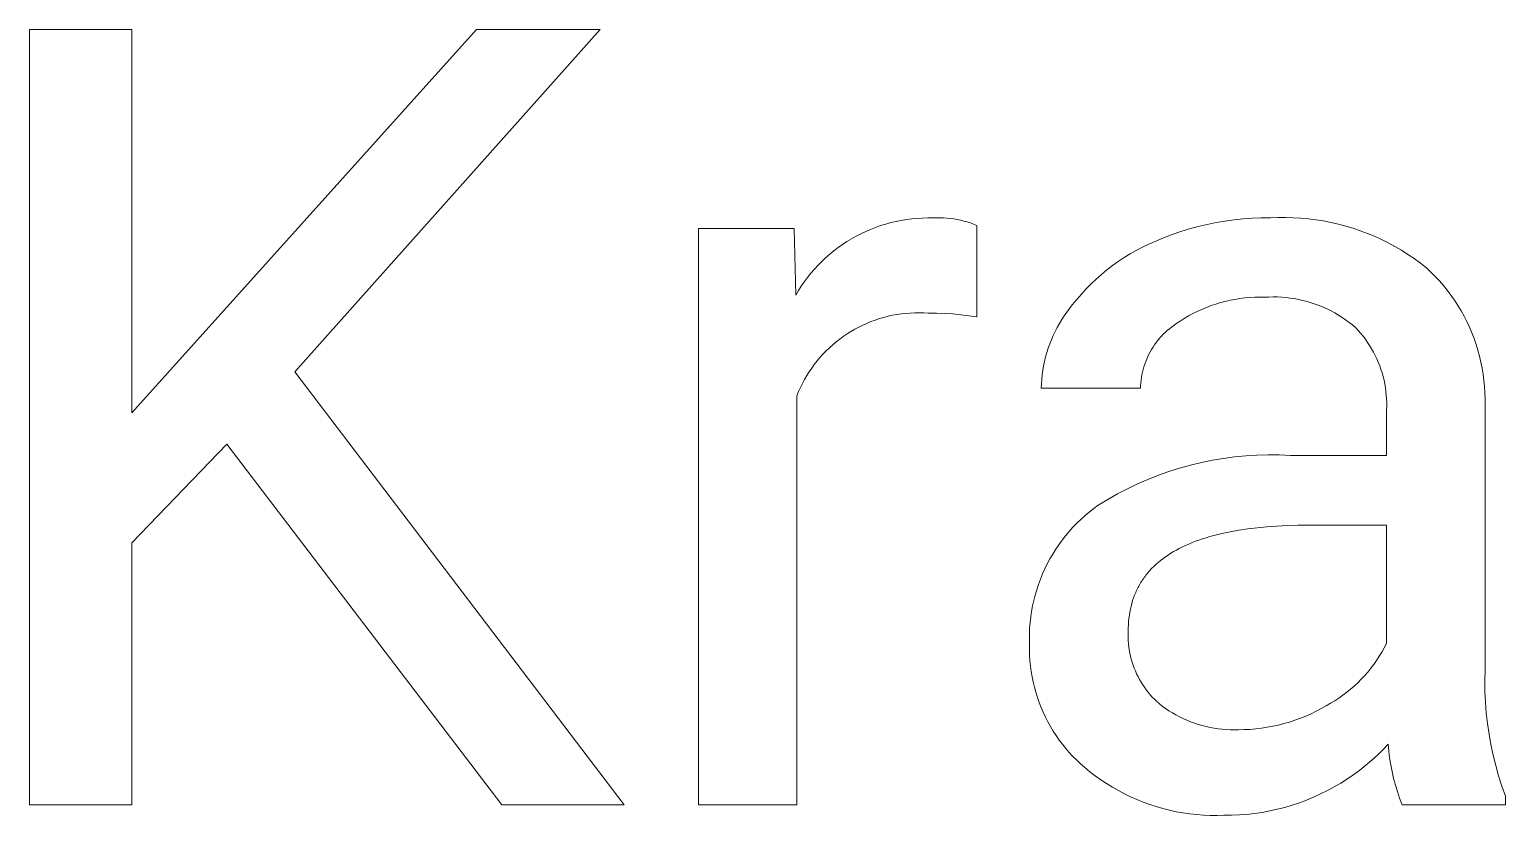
# Model space of a CAD drawing. Header units: millimetres. Extents: x -644 to 2279, y -276 to 1766.
# Drawn here: x 1738.2 to 1790.8, y -45.3 to -17.3 of the extents above; entities that cross this region are included whole.
import ezdxf

# ---------------------------------------------------------------- set-up
doc = ezdxf.new("R2010")
doc.units = ezdxf.units.MM
doc.header["$MEASUREMENT"] = 0
doc.layers.add('Domyślny', color=7, linetype='Continuous', true_color=0x000000)

msp = doc.modelspace()

# ---------------------------------------------------------------- linework, layer by layer
at = {"layer": 'Domyślny', "color": 18, "lineweight": 15, "true_color": 0x000000}
for p, q in [((1738.181, -44.948), (1738.181, -17.278)), ((1738.181, -17.278), (1741.831, -17.278)), ((1741.831, -17.278), (1741.831, -30.962)), ((1741.831, -30.962), (1754.134, -17.278)), ((1758.543, -17.278), (1747.651, -29.492)), ((1754.134, -17.278), (1758.543, -17.278)), ((1768.55, -24.279), (1768.732, -24.223)), ((1768.732, -24.223), (1768.916, -24.172)), ((1768.916, -24.172), (1769.101, -24.128)), ((1769.101, -24.128), (1769.288, -24.091)), ((1769.288, -24.091), (1769.476, -24.06)), ((1769.476, -24.06), (1769.665, -24.036)), ((1769.665, -24.036), (1769.855, -24.018)), ((1769.855, -24.018), (1770.045, -24.007)), ((1770.045, -24.007), (1770.236, -24.003)), ((1770.236, -24.003), (1770.427, -24.005)), ((1770.427, -24.005), (1770.549, -24.001)), ((1770.549, -24.001), (1770.671, -24)), ((1770.671, -24), (1770.794, -24.004)), ((1770.794, -24.004), (1770.916, -24.012)), ((1770.916, -24.012), (1771.038, -24.024)), ((1771.038, -24.024), (1771.159, -24.041)), ((1771.159, -24.041), (1771.28, -24.061)), ((1771.28, -24.061), (1771.4, -24.086)), ((1771.4, -24.086), (1771.519, -24.114)), ((1771.519, -24.114), (1771.637, -24.147)), ((1771.637, -24.147), (1771.754, -24.183)), ((1771.754, -24.183), (1771.87, -24.223)), ((1771.87, -24.223), (1771.984, -24.268)), ((1780.2, -24.237), (1780.518, -24.172)), ((1780.518, -24.172), (1780.838, -24.117)), ((1780.838, -24.117), (1781.16, -24.073)), ((1781.16, -24.073), (1781.483, -24.04)), ((1781.483, -24.04), (1781.807, -24.017)), ((1781.807, -24.017), (1782.132, -24.004)), ((1782.132, -24.004), (1782.457, -24.002)), ((1782.457, -24.002), (1782.728, -23.99)), ((1782.728, -23.99), (1783, -23.988)), ((1783, -23.988), (1783.272, -23.994)), ((1783.272, -23.994), (1783.543, -24.01)), ((1783.543, -24.01), (1783.814, -24.035)), ((1783.814, -24.035), (1784.084, -24.068)), ((1784.084, -24.068), (1784.352, -24.111)), ((1784.352, -24.111), (1784.619, -24.163)), ((1784.619, -24.163), (1784.884, -24.224)), ((1784.884, -24.224), (1785.146, -24.294)), ((1762.046, -44.95), (1762.046, -24.385)), ((1762.046, -24.385), (1765.463, -24.385)), ((1765.463, -24.385), (1765.521, -26.759)), ((1767.346, -24.849), (1767.509, -24.75)), ((1767.509, -24.75), (1767.676, -24.656)), ((1767.676, -24.656), (1767.845, -24.569)), ((1767.845, -24.569), (1768.017, -24.487)), ((1768.017, -24.487), (1768.192, -24.412)), ((1768.192, -24.412), (1768.37, -24.342)), ((1768.37, -24.342), (1768.55, -24.279)), ((1771.984, -24.268), (1771.984, -27.538)), ((1778.349, -24.839), (1778.649, -24.714)), ((1778.649, -24.714), (1778.953, -24.598)), ((1778.953, -24.598), (1779.26, -24.493)), ((1779.26, -24.493), (1779.57, -24.397)), ((1779.57, -24.397), (1779.884, -24.312)), ((1779.884, -24.312), (1780.2, -24.237)), ((1785.146, -24.294), (1785.407, -24.372)), ((1785.407, -24.372), (1785.664, -24.459)), ((1785.664, -24.459), (1785.919, -24.555)), ((1785.919, -24.555), (1786.17, -24.659)), ((1786.17, -24.659), (1786.417, -24.772)), ((1766.733, -25.3), (1766.88, -25.179)), ((1766.88, -25.179), (1767.032, -25.064)), ((1767.032, -25.064), (1767.187, -24.953)), ((1767.187, -24.953), (1767.346, -24.849)), ((1777.452, -25.29), (1777.67, -25.166)), ((1777.67, -25.166), (1777.893, -25.049)), ((1777.893, -25.049), (1778.119, -24.94)), ((1778.119, -24.94), (1778.349, -24.839)), ((1786.417, -24.772), (1786.661, -24.893)), ((1786.661, -24.893), (1786.9, -25.022)), ((1786.9, -25.022), (1787.135, -25.159)), ((1787.135, -25.159), (1787.365, -25.304)), ((1766.187, -25.832), (1766.317, -25.692)), ((1766.317, -25.692), (1766.451, -25.556)), ((1766.451, -25.556), (1766.589, -25.426)), ((1766.589, -25.426), (1766.733, -25.3)), ((1776.624, -25.859), (1776.823, -25.706)), ((1776.823, -25.706), (1777.028, -25.56)), ((1777.028, -25.56), (1777.237, -25.421)), ((1777.237, -25.421), (1777.452, -25.29)), ((1787.365, -25.304), (1787.59, -25.456)), ((1787.59, -25.456), (1787.81, -25.616)), ((1787.81, -25.616), (1788.024, -25.783)), ((1788.024, -25.783), (1788.184, -25.934)), ((1765.721, -26.435), (1765.83, -26.278)), ((1765.83, -26.278), (1765.944, -26.125)), ((1765.944, -26.125), (1766.063, -25.977)), ((1766.063, -25.977), (1766.187, -25.832)), ((1776.059, -26.357), (1776.241, -26.185)), ((1776.241, -26.185), (1776.43, -26.018)), ((1776.43, -26.018), (1776.624, -25.859)), ((1788.184, -25.934), (1788.339, -26.089)), ((1788.339, -26.089), (1788.488, -26.25)), ((1788.488, -26.25), (1788.632, -26.416)), ((1765.521, -26.759), (1765.618, -26.595)), ((1765.618, -26.595), (1765.721, -26.435)), ((1775.548, -26.911), (1775.712, -26.721)), ((1775.712, -26.721), (1775.882, -26.536)), ((1775.882, -26.536), (1776.059, -26.357)), ((1781.722, -26.844), (1781.545, -26.86)), ((1781.898, -26.835), (1781.722, -26.844)), ((1782.075, -26.832), (1781.898, -26.835)), ((1782.252, -26.834), (1782.075, -26.832)), ((1782.405, -26.826), (1782.252, -26.834)), ((1782.558, -26.822), (1782.405, -26.826)), ((1782.711, -26.824), (1782.558, -26.822)), ((1782.864, -26.832), (1782.711, -26.824)), ((1783.016, -26.844), (1782.864, -26.832)), ((1783.168, -26.862), (1783.016, -26.844)), ((1788.632, -26.416), (1788.77, -26.587)), ((1788.77, -26.587), (1788.902, -26.763)), ((1788.902, -26.763), (1789.028, -26.943)), ((1775.1, -27.496), (1775.193, -27.363)), ((1775.193, -27.363), (1775.289, -27.233)), ((1775.289, -27.233), (1775.39, -27.107)), ((1775.39, -27.107), (1775.548, -26.911)), ((1779.85, -27.34), (1779.692, -27.419)), ((1780.011, -27.266), (1779.85, -27.34)), ((1780.175, -27.198), (1780.011, -27.266)), ((1780.34, -27.135), (1780.175, -27.198)), ((1780.508, -27.078), (1780.34, -27.135)), ((1780.677, -27.027), (1780.508, -27.078)), ((1780.848, -26.982), (1780.677, -27.027)), ((1781.021, -26.942), (1780.848, -26.982)), ((1781.195, -26.909), (1781.021, -26.942)), ((1781.37, -26.881), (1781.195, -26.909)), ((1781.545, -26.86), (1781.37, -26.881)), ((1783.32, -26.885), (1783.168, -26.862)), ((1783.47, -26.913), (1783.32, -26.885)), ((1783.62, -26.947), (1783.47, -26.913)), ((1783.768, -26.985), (1783.62, -26.947)), ((1783.914, -27.029), (1783.768, -26.985)), ((1784.06, -27.077), (1783.914, -27.029)), ((1784.203, -27.131), (1784.06, -27.077)), ((1784.344, -27.19), (1784.203, -27.131)), ((1784.484, -27.253), (1784.344, -27.19)), ((1784.621, -27.321), (1784.484, -27.253)), ((1784.755, -27.394), (1784.621, -27.321)), ((1789.028, -26.943), (1789.147, -27.127)), ((1789.147, -27.127), (1789.261, -27.315)), ((1789.261, -27.315), (1789.367, -27.507)), ((1767.767, -27.903), (1767.626, -27.979)), ((1767.911, -27.832), (1767.767, -27.903)), ((1768.057, -27.766), (1767.911, -27.832)), ((1768.206, -27.705), (1768.057, -27.766)), ((1768.356, -27.65), (1768.206, -27.705)), ((1768.508, -27.599), (1768.356, -27.65)), ((1768.662, -27.554), (1768.508, -27.599)), ((1768.818, -27.514), (1768.662, -27.554)), ((1768.974, -27.48), (1768.818, -27.514)), ((1769.132, -27.451), (1768.974, -27.48)), ((1769.291, -27.427), (1769.132, -27.451)), ((1769.45, -27.409), (1769.291, -27.427)), ((1769.61, -27.397), (1769.45, -27.409)), ((1769.77, -27.39), (1769.61, -27.397)), ((1769.931, -27.388), (1769.77, -27.39)), ((1770.091, -27.392), (1769.931, -27.388)), ((1770.251, -27.402), (1770.091, -27.392)), ((1770.541, -27.403), (1770.251, -27.402)), ((1770.831, -27.412), (1770.541, -27.403)), ((1771.121, -27.431), (1770.831, -27.412)), ((1771.409, -27.458), (1771.121, -27.431)), ((1771.697, -27.494), (1771.409, -27.458)), ((1771.984, -27.538), (1771.697, -27.494)), ((1774.776, -28.056), (1774.85, -27.912)), ((1774.85, -27.912), (1774.929, -27.771)), ((1774.929, -27.771), (1775.012, -27.632)), ((1775.012, -27.632), (1775.1, -27.496)), ((1778.93, -27.901), (1778.853, -27.961)), ((1779.008, -27.843), (1778.93, -27.901)), ((1779.089, -27.788), (1779.008, -27.843)), ((1779.235, -27.688), (1779.089, -27.788)), ((1779.384, -27.593), (1779.235, -27.688)), ((1779.537, -27.503), (1779.384, -27.593)), ((1779.692, -27.419), (1779.537, -27.503)), ((1784.887, -27.472), (1784.755, -27.394)), ((1785.016, -27.554), (1784.887, -27.472)), ((1785.143, -27.64), (1785.016, -27.554)), ((1785.266, -27.731), (1785.143, -27.64)), ((1785.386, -27.825), (1785.266, -27.731)), ((1785.503, -27.924), (1785.386, -27.825)), ((1789.367, -27.507), (1789.467, -27.703)), ((1789.467, -27.703), (1789.561, -27.902)), ((1789.561, -27.902), (1789.647, -28.104)), ((1766.963, -28.428), (1766.84, -28.532)), ((1767.089, -28.329), (1766.963, -28.428)), ((1767.218, -28.235), (1767.089, -28.329)), ((1767.351, -28.145), (1767.218, -28.235)), ((1767.487, -28.06), (1767.351, -28.145)), ((1767.626, -27.979), (1767.487, -28.06)), ((1774.584, -28.502), (1774.643, -28.352)), ((1774.643, -28.352), (1774.707, -28.203)), ((1774.707, -28.203), (1774.776, -28.056)), ((1778.443, -28.376), (1778.383, -28.453)), ((1778.505, -28.301), (1778.443, -28.376)), ((1778.57, -28.228), (1778.505, -28.301)), ((1778.637, -28.158), (1778.57, -28.228)), ((1778.707, -28.09), (1778.637, -28.158)), ((1778.779, -28.024), (1778.707, -28.09)), ((1778.853, -27.961), (1778.779, -28.024)), ((1785.595, -28.023), (1785.503, -27.924)), ((1785.683, -28.124), (1785.595, -28.023)), ((1785.768, -28.229), (1785.683, -28.124)), ((1785.849, -28.336), (1785.768, -28.229)), ((1785.926, -28.446), (1785.849, -28.336)), ((1789.647, -28.104), (1789.726, -28.309)), ((1789.726, -28.309), (1789.798, -28.516)), ((1766.494, -28.866), (1766.386, -28.985)), ((1766.605, -28.751), (1766.494, -28.866)), ((1766.721, -28.639), (1766.605, -28.751)), ((1766.84, -28.532), (1766.721, -28.639)), ((1774.399, -29.123), (1774.438, -28.965)), ((1774.438, -28.965), (1774.481, -28.809)), ((1774.481, -28.809), (1774.53, -28.655)), ((1774.53, -28.655), (1774.584, -28.502)), ((1778.084, -28.954), (1778.044, -29.043)), ((1778.126, -28.866), (1778.084, -28.954)), ((1778.172, -28.78), (1778.126, -28.866)), ((1778.22, -28.695), (1778.172, -28.78)), ((1778.272, -28.613), (1778.22, -28.695)), ((1778.326, -28.532), (1778.272, -28.613)), ((1778.383, -28.453), (1778.326, -28.532)), ((1786, -28.558), (1785.926, -28.446)), ((1786.07, -28.673), (1786, -28.558)), ((1786.136, -28.79), (1786.07, -28.673)), ((1786.198, -28.91), (1786.136, -28.79)), ((1786.255, -29.031), (1786.198, -28.91)), ((1789.798, -28.516), (1789.864, -28.726)), ((1789.864, -28.726), (1789.921, -28.938)), ((1789.921, -28.938), (1789.972, -29.152)), ((1747.651, -29.492), (1759.399, -44.948)), ((1766.09, -29.364), (1766, -29.496)), ((1766.184, -29.234), (1766.09, -29.364)), ((1766.283, -29.108), (1766.184, -29.234)), ((1766.386, -28.985), (1766.283, -29.108)), ((1774.316, -29.601), (1774.338, -29.441)), ((1774.338, -29.441), (1774.366, -29.281)), ((1774.366, -29.281), (1774.399, -29.123)), ((1777.918, -29.411), (1777.895, -29.506)), ((1777.945, -29.318), (1777.918, -29.411)), ((1777.975, -29.225), (1777.945, -29.318)), ((1778.008, -29.133), (1777.975, -29.225)), ((1778.044, -29.043), (1778.008, -29.133)), ((1786.309, -29.155), (1786.255, -29.031)), ((1786.358, -29.28), (1786.309, -29.155)), ((1786.403, -29.407), (1786.358, -29.28)), ((1786.444, -29.535), (1786.403, -29.407)), ((1789.972, -29.152), (1790.015, -29.367)), ((1790.015, -29.367), (1790.051, -29.584)), ((1765.758, -29.912), (1765.687, -30.056)), ((1765.834, -29.771), (1765.758, -29.912)), ((1765.914, -29.632), (1765.834, -29.771)), ((1766, -29.496), (1765.914, -29.632)), ((1774.281, -30.085), (1774.287, -29.923)), ((1774.287, -29.923), (1774.299, -29.762)), ((1774.299, -29.762), (1774.316, -29.601)), ((1777.827, -29.988), (1777.824, -30.085)), ((1777.834, -29.891), (1777.827, -29.988)), ((1777.844, -29.794), (1777.834, -29.891)), ((1777.858, -29.697), (1777.844, -29.794)), ((1777.874, -29.601), (1777.858, -29.697)), ((1777.895, -29.506), (1777.874, -29.601)), ((1786.48, -29.664), (1786.444, -29.535)), ((1786.512, -29.795), (1786.48, -29.664)), ((1786.539, -29.927), (1786.512, -29.795)), ((1786.562, -30.059), (1786.539, -29.927)), ((1790.051, -29.584), (1790.079, -29.802)), ((1790.079, -29.802), (1790.1, -30.02)), ((1765.621, -30.202), (1765.56, -30.351)), ((1765.56, -30.351), (1765.56, -44.95)), ((1765.687, -30.056), (1765.621, -30.202)), ((1777.824, -30.085), (1774.281, -30.085)), ((1786.58, -30.193), (1786.562, -30.059)), ((1786.594, -30.326), (1786.58, -30.193)), ((1786.603, -30.46), (1786.594, -30.326)), ((1786.607, -30.595), (1786.603, -30.46)), ((1790.1, -30.02), (1790.113, -30.24)), ((1790.113, -30.24), (1790.118, -30.459)), ((1790.118, -30.459), (1790.116, -30.679)), ((1786.603, -30.864), (1786.607, -30.729)), ((1786.603, -32.479), (1786.603, -30.864)), ((1786.607, -30.729), (1786.607, -30.595)), ((1790.116, -30.679), (1790.116, -40.139)), ((1745.218, -32.081), (1741.831, -35.595)), ((1755.029, -44.948), (1745.218, -32.081)), ((1780.387, -32.653), (1780.781, -32.587)), ((1780.781, -32.587), (1781.178, -32.534)), ((1781.178, -32.534), (1781.577, -32.495)), ((1781.577, -32.495), (1781.976, -32.471)), ((1781.976, -32.471), (1782.376, -32.46)), ((1782.376, -32.46), (1782.777, -32.463)), ((1782.777, -32.463), (1783.177, -32.479)), ((1783.177, -32.479), (1786.603, -32.479)), ((1778.46, -33.189), (1778.838, -33.055)), ((1778.838, -33.055), (1779.219, -32.935)), ((1779.219, -32.935), (1779.605, -32.827)), ((1779.605, -32.827), (1779.994, -32.734)), ((1779.994, -32.734), (1780.387, -32.653)), ((1777.005, -33.854), (1777.36, -33.669)), ((1777.36, -33.669), (1777.721, -33.496)), ((1777.721, -33.496), (1778.088, -33.336)), ((1778.088, -33.336), (1778.46, -33.189)), ((1776.315, -34.261), (1776.656, -34.051)), ((1776.656, -34.051), (1777.005, -33.854)), ((1775.696, -34.764), (1775.844, -34.63)), ((1775.844, -34.63), (1775.997, -34.502)), ((1775.997, -34.502), (1776.154, -34.378)), ((1776.154, -34.378), (1776.315, -34.261)), ((1775.152, -35.348), (1775.28, -35.195)), ((1775.28, -35.195), (1775.414, -35.047)), ((1775.414, -35.047), (1775.552, -34.903)), ((1775.552, -34.903), (1775.696, -34.764)), ((1780.723, -35.269), (1780.439, -35.34)), ((1781.02, -35.207), (1780.723, -35.269)), ((1781.329, -35.152), (1781.02, -35.207)), ((1781.651, -35.104), (1781.329, -35.152)), ((1781.985, -35.063), (1781.651, -35.104)), ((1782.333, -35.03), (1781.985, -35.063)), ((1782.693, -35.004), (1782.333, -35.03)), ((1783.065, -34.986), (1782.693, -35.004)), ((1783.45, -34.975), (1783.065, -34.986)), ((1783.848, -34.971), (1783.45, -34.975)), ((1786.603, -34.971), (1783.848, -34.971)), ((1786.603, -39.195), (1786.603, -34.971)), ((1741.831, -35.595), (1741.831, -44.948)), ((1774.799, -35.832), (1774.911, -35.667)), ((1774.911, -35.667), (1775.028, -35.506)), ((1775.028, -35.506), (1775.152, -35.348)), ((1779.208, -35.801), (1779.103, -35.857)), ((1779.317, -35.746), (1779.208, -35.801)), ((1779.429, -35.694), (1779.317, -35.746)), ((1779.544, -35.643), (1779.429, -35.694)), ((1779.663, -35.594), (1779.544, -35.643)), ((1779.784, -35.547), (1779.663, -35.594)), ((1779.909, -35.502), (1779.784, -35.547)), ((1780.037, -35.458), (1779.909, -35.502)), ((1780.167, -35.417), (1780.037, -35.458)), ((1780.302, -35.377), (1780.167, -35.417)), ((1780.439, -35.34), (1780.302, -35.377)), ((1774.498, -36.35), (1774.592, -36.174)), ((1774.592, -36.174), (1774.693, -36.002)), ((1774.693, -36.002), (1774.799, -35.832)), ((1778.451, -36.303), (1778.371, -36.374)), ((1778.535, -36.234), (1778.451, -36.303)), ((1778.622, -36.166), (1778.535, -36.234)), ((1778.712, -36.101), (1778.622, -36.166)), ((1778.805, -36.037), (1778.712, -36.101)), ((1778.901, -35.975), (1778.805, -36.037)), ((1779, -35.915), (1778.901, -35.975)), ((1779.103, -35.857), (1779, -35.915)), ((1774.252, -36.896), (1774.328, -36.712)), ((1774.328, -36.712), (1774.41, -36.529)), ((1774.41, -36.529), (1774.498, -36.35)), ((1777.955, -36.84), (1777.925, -36.882)), ((1777.985, -36.799), (1777.955, -36.84)), ((1778.016, -36.758), (1777.985, -36.799)), ((1778.048, -36.717), (1778.016, -36.758)), ((1778.081, -36.677), (1778.048, -36.717)), ((1778.149, -36.599), (1778.081, -36.677)), ((1778.22, -36.522), (1778.149, -36.599)), ((1778.294, -36.447), (1778.22, -36.522)), ((1778.371, -36.374), (1778.294, -36.447)), ((1774.064, -37.465), (1774.12, -37.273)), ((1774.12, -37.273), (1774.183, -37.084)), ((1774.183, -37.084), (1774.252, -36.896)), ((1777.652, -37.373), (1777.632, -37.42)), ((1777.673, -37.326), (1777.652, -37.373)), ((1777.695, -37.279), (1777.673, -37.326)), ((1777.717, -37.233), (1777.695, -37.279)), ((1777.74, -37.188), (1777.717, -37.233)), ((1777.764, -37.143), (1777.74, -37.188)), ((1777.789, -37.098), (1777.764, -37.143)), ((1777.815, -37.054), (1777.789, -37.098)), ((1777.841, -37.01), (1777.815, -37.054)), ((1777.868, -36.967), (1777.841, -37.01)), ((1777.896, -36.924), (1777.868, -36.967)), ((1777.925, -36.882), (1777.896, -36.924)), ((1773.936, -38.05), (1773.972, -37.853)), ((1773.972, -37.853), (1774.015, -37.658)), ((1774.015, -37.658), (1774.064, -37.465)), ((1777.487, -37.868), (1777.463, -37.973)), ((1777.513, -37.765), (1777.487, -37.868)), ((1777.543, -37.664), (1777.513, -37.765)), ((1777.576, -37.565), (1777.543, -37.664)), ((1777.613, -37.468), (1777.576, -37.565)), ((1777.632, -37.42), (1777.613, -37.468)), ((1773.884, -38.446), (1773.906, -38.247)), ((1773.906, -38.247), (1773.936, -38.05)), ((1777.4, -38.41), (1777.392, -38.524)), ((1777.411, -38.298), (1777.4, -38.41)), ((1777.425, -38.187), (1777.411, -38.298)), ((1777.442, -38.079), (1777.425, -38.187)), ((1777.463, -37.973), (1777.442, -38.079)), ((1773.857, -39.044), (1773.859, -38.845)), ((1773.859, -38.845), (1773.868, -38.645)), ((1773.868, -38.645), (1773.884, -38.446)), ((1777.386, -38.757), (1777.382, -38.869)), ((1777.382, -38.869), (1777.382, -38.98)), ((1777.387, -38.64), (1777.386, -38.757)), ((1777.392, -38.524), (1777.387, -38.64)), ((1773.862, -39.244), (1773.857, -39.044)), ((1773.861, -39.434), (1773.862, -39.244)), ((1773.867, -39.625), (1773.861, -39.434)), ((1777.382, -38.98), (1777.387, -39.092)), ((1777.387, -39.092), (1777.395, -39.203)), ((1777.395, -39.203), (1777.407, -39.314)), ((1777.407, -39.314), (1777.423, -39.425)), ((1777.423, -39.425), (1777.442, -39.535)), ((1786.436, -39.502), (1786.522, -39.35)), ((1786.522, -39.35), (1786.603, -39.195)), ((1773.879, -39.815), (1773.867, -39.625)), ((1773.898, -40.005), (1773.879, -39.815)), ((1773.923, -40.193), (1773.898, -40.005)), ((1777.442, -39.535), (1777.466, -39.644)), ((1777.466, -39.644), (1777.493, -39.752)), ((1777.493, -39.752), (1777.524, -39.859)), ((1777.524, -39.859), (1777.559, -39.965)), ((1777.559, -39.965), (1777.597, -40.07)), ((1786.043, -40.077), (1786.149, -39.938)), ((1786.149, -39.938), (1786.249, -39.796)), ((1786.249, -39.796), (1786.345, -39.651)), ((1786.345, -39.651), (1786.436, -39.502)), ((1773.954, -40.381), (1773.923, -40.193)), ((1773.992, -40.568), (1773.954, -40.381)), ((1777.597, -40.07), (1777.639, -40.173)), ((1777.639, -40.173), (1777.685, -40.275)), ((1777.685, -40.275), (1777.734, -40.375)), ((1777.734, -40.375), (1777.786, -40.474)), ((1777.786, -40.474), (1777.842, -40.571)), ((1785.575, -40.594), (1785.699, -40.471)), ((1785.699, -40.471), (1785.818, -40.344)), ((1785.818, -40.344), (1785.933, -40.212)), ((1785.933, -40.212), (1786.043, -40.077)), ((1790.116, -40.139), (1790.109, -40.522)), ((1790.109, -40.522), (1790.114, -40.905)), ((1774.036, -40.753), (1773.992, -40.568)), ((1774.087, -40.937), (1774.036, -40.753)), ((1774.144, -41.119), (1774.087, -40.937)), ((1777.842, -40.571), (1777.901, -40.665)), ((1777.901, -40.665), (1777.964, -40.758)), ((1777.964, -40.758), (1778.029, -40.848)), ((1778.029, -40.848), (1778.098, -40.936)), ((1778.098, -40.936), (1778.17, -41.021)), ((1778.17, -41.021), (1778.245, -41.104)), ((1784.899, -41.143), (1785.041, -41.042)), ((1785.041, -41.042), (1785.18, -40.937)), ((1785.18, -40.937), (1785.316, -40.827)), ((1785.316, -40.827), (1785.447, -40.713)), ((1785.447, -40.713), (1785.575, -40.594)), ((1790.114, -40.905), (1790.131, -41.287)), ((1774.207, -41.299), (1774.144, -41.119)), ((1774.276, -41.476), (1774.207, -41.299)), ((1774.351, -41.651), (1774.276, -41.476)), ((1778.245, -41.104), (1778.322, -41.184)), ((1778.322, -41.184), (1778.403, -41.262)), ((1778.403, -41.262), (1778.485, -41.336)), ((1778.485, -41.336), (1778.6, -41.426)), ((1778.6, -41.426), (1778.717, -41.512)), ((1778.717, -41.512), (1778.837, -41.593)), ((1778.837, -41.593), (1778.96, -41.67)), ((1784.091, -41.612), (1784.273, -41.516)), ((1784.273, -41.516), (1784.452, -41.414)), ((1784.452, -41.414), (1784.604, -41.329)), ((1784.604, -41.329), (1784.753, -41.238)), ((1784.753, -41.238), (1784.899, -41.143)), ((1790.131, -41.287), (1790.161, -41.669)), ((1774.432, -41.824), (1774.351, -41.651)), ((1774.519, -41.993), (1774.432, -41.824)), ((1774.612, -42.16), (1774.519, -41.993)), ((1778.96, -41.67), (1779.086, -41.743)), ((1779.086, -41.743), (1779.214, -41.812)), ((1779.214, -41.812), (1779.344, -41.876)), ((1779.344, -41.876), (1779.476, -41.935)), ((1779.476, -41.935), (1779.611, -41.99)), ((1779.611, -41.99), (1779.747, -42.04)), ((1779.747, -42.04), (1779.885, -42.086)), ((1779.885, -42.086), (1780.024, -42.127)), ((1780.024, -42.127), (1780.165, -42.162)), ((1782.543, -42.149), (1782.743, -42.105)), ((1782.743, -42.105), (1782.943, -42.054)), ((1782.943, -42.054), (1783.14, -41.997)), ((1783.14, -41.997), (1783.335, -41.933)), ((1783.335, -41.933), (1783.528, -41.862)), ((1783.528, -41.862), (1783.719, -41.785)), ((1783.719, -41.785), (1783.907, -41.702)), ((1783.907, -41.702), (1784.091, -41.612)), ((1790.161, -41.669), (1790.204, -42.05)), ((1790.204, -42.05), (1790.259, -42.429)), ((1774.71, -42.323), (1774.612, -42.16)), ((1774.814, -42.482), (1774.71, -42.323)), ((1774.924, -42.639), (1774.814, -42.482)), ((1775.038, -42.791), (1774.924, -42.639)), ((1780.165, -42.162), (1780.307, -42.193)), ((1780.307, -42.193), (1780.45, -42.219)), ((1780.45, -42.219), (1780.593, -42.241)), ((1780.593, -42.241), (1780.738, -42.257)), ((1780.738, -42.257), (1780.882, -42.268)), ((1780.882, -42.268), (1781.027, -42.274)), ((1781.027, -42.274), (1781.173, -42.275)), ((1781.173, -42.275), (1781.318, -42.271)), ((1781.318, -42.271), (1781.523, -42.268)), ((1781.523, -42.268), (1781.729, -42.258)), ((1781.729, -42.258), (1781.933, -42.241)), ((1781.933, -42.241), (1782.137, -42.217)), ((1782.137, -42.217), (1782.341, -42.186)), ((1782.341, -42.186), (1782.543, -42.149)), ((1790.259, -42.429), (1790.326, -42.805)), ((1775.158, -42.939), (1775.038, -42.791)), ((1775.283, -43.083), (1775.158, -42.939)), ((1775.412, -43.223), (1775.283, -43.083)), ((1786.277, -43.177), (1786.074, -43.362)), ((1786.472, -42.985), (1786.277, -43.177)), ((1786.661, -42.787), (1786.472, -42.985)), ((1786.683, -43.033), (1786.661, -42.787)), ((1786.713, -43.278), (1786.683, -43.033)), ((1790.326, -42.805), (1790.406, -43.18)), ((1790.406, -43.18), (1790.498, -43.552)), ((1775.546, -43.358), (1775.412, -43.223)), ((1775.685, -43.488), (1775.546, -43.358)), ((1775.828, -43.614), (1775.685, -43.488)), ((1776.017, -43.77), (1775.828, -43.614)), ((1785.651, -43.71), (1785.431, -43.873)), ((1785.866, -43.54), (1785.651, -43.71)), ((1786.074, -43.362), (1785.866, -43.54)), ((1786.752, -43.523), (1786.713, -43.278)), ((1786.799, -43.766), (1786.752, -43.523)), ((1790.498, -43.552), (1790.602, -43.92)), ((1776.211, -43.919), (1776.017, -43.77)), ((1776.41, -44.061), (1776.211, -43.919)), ((1776.614, -44.197), (1776.41, -44.061)), ((1776.822, -44.326), (1776.614, -44.197)), ((1784.974, -44.175), (1784.737, -44.314)), ((1785.205, -44.028), (1784.974, -44.175)), ((1785.431, -43.873), (1785.205, -44.028)), ((1786.854, -44.007), (1786.799, -43.766)), ((1786.918, -44.246), (1786.854, -44.007)), ((1790.602, -43.92), (1790.718, -44.285)), ((1777.035, -44.447), (1776.822, -44.326)), ((1777.252, -44.561), (1777.035, -44.447)), ((1777.472, -44.668), (1777.252, -44.561)), ((1777.696, -44.767), (1777.472, -44.668)), ((1784.001, -44.679), (1783.748, -44.784)), ((1784.251, -44.566), (1784.001, -44.679)), ((1784.496, -44.444), (1784.251, -44.566)), ((1784.737, -44.314), (1784.496, -44.444)), ((1786.99, -44.482), (1786.918, -44.246)), ((1787.07, -44.716), (1786.99, -44.482)), ((1787.158, -44.947), (1787.07, -44.716)), ((1790.718, -44.285), (1790.846, -44.646)), ((1790.846, -44.646), (1790.846, -44.947)), ((1741.831, -44.948), (1738.181, -44.948)), ((1759.399, -44.948), (1755.029, -44.948)), ((1765.56, -44.95), (1762.046, -44.95)), ((1777.923, -44.858), (1777.696, -44.767)), ((1778.153, -44.942), (1777.923, -44.858)), ((1778.386, -45.018), (1778.153, -44.942)), ((1778.621, -45.085), (1778.386, -45.018)), ((1778.858, -45.145), (1778.621, -45.085)), ((1779.097, -45.197), (1778.858, -45.145)), ((1779.338, -45.24), (1779.097, -45.197)), ((1779.581, -45.275), (1779.338, -45.24)), ((1779.824, -45.302), (1779.581, -45.275)), ((1781.623, -45.292), (1781.35, -45.313)), ((1781.895, -45.261), (1781.623, -45.292)), ((1782.166, -45.221), (1781.895, -45.261)), ((1782.436, -45.171), (1782.166, -45.221)), ((1782.703, -45.112), (1782.436, -45.171)), ((1782.969, -45.044), (1782.703, -45.112)), ((1783.232, -44.966), (1782.969, -45.044)), ((1783.491, -44.88), (1783.232, -44.966)), ((1783.748, -44.784), (1783.491, -44.88)), ((1790.846, -44.947), (1787.158, -44.947)), ((1780.068, -45.321), (1779.824, -45.302)), ((1780.312, -45.331), (1780.068, -45.321)), ((1780.557, -45.333), (1780.312, -45.331)), ((1780.802, -45.327), (1780.557, -45.333)), ((1781.076, -45.325), (1780.802, -45.327)), ((1781.35, -45.313), (1781.076, -45.325))]:
    msp.add_line(p, q, dxfattribs=at)

doc.saveas('drawing.dxf')
